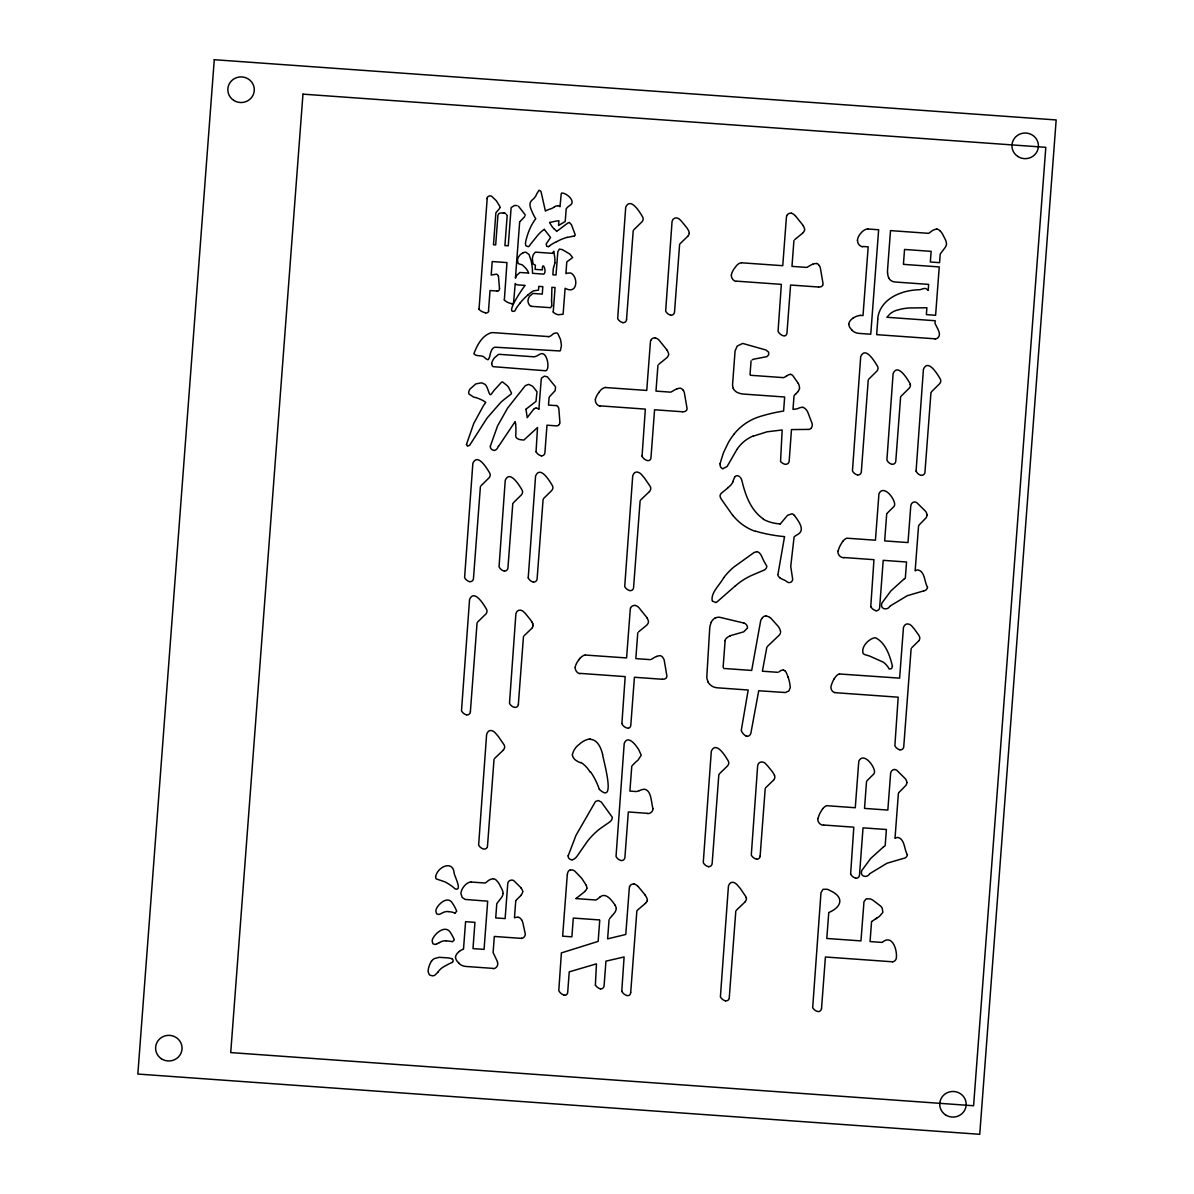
<?xml version="1.0" encoding="UTF-8"?>
<svg xmlns="http://www.w3.org/2000/svg" width="1194" height="1194" viewBox="0 0 1194 1194"><rect width="100%" height="100%" fill="white"/><g stroke="black" fill="none" stroke-linecap="round" stroke-linejoin="round"><path stroke-width="1.5" d="M499.495 288.649L498.465 276.351M517.45 260.173L518.077 263.173A2.597 2.507 0.9 0 0 518.778 263.814L522.241 264.874L525.256 267.68A17.149 16.582 0.9 0 1 528.644 272.993M487.182 198.637L479.048 308.873M488.495 310.888L490.033 290.545L496.853 291.023M480.391 486.645L473.466 578.493A3.433 3.328 0.9 0 1 469.899 581.717M470.376 711.699L477.063 622.865M490.406 446.019L497.555 425.915L507.644 408.035L525.315 385.662L528.599 384.349L532.106 385.931A15.552 15.059 0.9 0 1 533.39 387.14L537.001 391.811L535.957 401.527M519.659 222.009L515.435 278.142A12.283 11.895 0.9 0 1 516.868 275.247L519.927 272.471L528.524 273.038M512.778 503.674L507.943 567.837A3.433 3.328 0.9 0 1 504.361 571.06M494.032 759.309L487.51 845.949A4.522 4.373 0.9 0 1 487.406 846.636M538.912 409.079L541.225 379.185A5.239 5.074 0.9 0 1 541.852 377.826L544.374 376.17L547.33 376.782L555.553 386.901L555.18 390.632L549.598 396.587M518.36 704.236L523.45 636.686M553.24 311.977L555.076 287.545L551.912 287.321L551.568 301.007M549.091 397.333L548.509 405.079L556.135 405.632M543.106 499.286L537.106 578.851A3.433 3.328 0.9 0 1 533.539 582.075M515.733 900.948L514.465 917.813L515.808 917.44A7.582 7.328 0.9 0 1 517.301 917.246L517.778 917.261M568.18 855.799L576.001 835.322L595.493 801.502L598.388 800.517L601.343 802.099L612.328 817.323A6.373 6.164 0.9 0 1 609.582 822.054L599.731 828.934A72.386 70.058 0.9 0 0 587.224 841.561L577.015 856.262A16.626 16.089 0.9 0 1 576.657 856.725L576.239 857.202A12.403 12 0.9 0 1 575.657 857.785L575.075 858.307A6.716 6.507 0.9 0 1 572.165 859.784M567.299 874.515L562.643 936.186L571.881 936.842L573.299 918.067L599.567 919.947M626.537 319.455L633.223 230.621M599.731 920.425L598.149 941.394L561.389 952.902L558.792 990.602A8.627 8.343 0.9 0 0 563.866 995.02M640.118 500.823L633.581 587.463A4.522 4.373 0.9 0 1 633.477 588.149M609.074 919.693L607.627 938.872L625.79 934.454L629.268 888.396A6.97 6.746 0.9 0 1 629.432 887.306L629.611 886.724M637.775 632.73L635.82 658.61L650.432 659.655M657.939 365.23L655.984 391.11L670.595 392.154M631.775 766.294L629.895 791.085L636.492 791.547M679.61 244.442L674.52 311.992A3.433 3.328 0.9 0 1 670.953 315.216M630.701 992.512L636.865 910.843M652.954 808.547C651.103 802.607 651.67 790.741 644.656 789.249A10.418 10.074 0.9 0 0 639.327 790.756M720.012 463.765L723.46 452.735L728.355 442.571A71.998 69.67 0.9 0 1 734.295 433.885M725.116 640.79L723.191 666.356A7.567 7.313 0.9 0 0 723.191 667.446M718.833 774.637L712.146 863.471A3.433 3.328 0.9 0 1 708.564 866.695M750.026 374.647L751.071 360.872M735.803 911.097L729.265 997.721A4.522 4.373 0.9 0 1 729.161 998.408M793.935 240.487L791.98 266.366L806.607 267.411M760.13 856.008L765.22 788.458M857.546 240.248L857.546 240.561A6.463 6.254 0.9 0 0 862.59 246.859M818.039 818.517L818.099 818.159A28.671 27.746 0.9 0 1 820.114 812.92L822.576 808.831M838.203 551.016L838.263 550.658A28.671 27.746 0.9 0 1 840.277 545.404L842.725 541.33M868.247 379.931L861.322 471.779A3.433 3.328 0.9 0 1 857.74 475.003M821.547 1008.273L825.412 956.991L891.276 961.707A6.269 6.06 0.9 0 0 892.455 961.692L892.56 961.677M828.755 912.619L826.8 938.469L860.964 940.902L863.978 901.679L866.172 898.828L870.232 898.918A16.537 16 0.9 0 1 873.112 900.321L880.799 906.246A11.537 11.164 0.9 0 1 882.202 908.067L882.873 912.38L879.485 916.305A29.581 28.626 0.9 0 1 877.963 917.38L871.874 921.35M877.814 319.111L876.65 334.648L935.111 338.812M866.531 781.533L864.516 808.398L887.843 810.069L890.56 774.07A8.268 8 0.9 0 1 890.754 772.816L890.903 772.294A4.045 3.91 0.9 0 1 894.888 769.458M886.694 514.032L884.664 540.897L908.007 542.569L910.724 506.569A8.268 8 0.9 0 1 910.918 505.301L911.067 504.793A4.045 3.91 0.9 0 1 915.052 501.943L915.231 502.107A7.164 6.94 0.9 0 1 916.798 502.659L925.246 510.957A8.358 8.089 0.9 0 1 927.141 515.017M900.619 396.96L895.784 461.108A3.433 3.328 0.9 0 1 892.216 464.347M871.56 921.604L870.068 941.559L881.829 942.409M926.887 307.783L926.365 314.619L935.603 315.276L939.245 266.919L903.5 264.367A4.358 4.209 0.9 0 1 903.485 263.501L904.545 249.456L931.141 251.352L930.335 261.993L939.574 262.665L940.215 254.113A5.328 5.149 0.9 0 1 940.484 253.621L945.066 247.651A13.164 12.731 0.9 0 0 945.812 246.322L946.245 245.218A6.657 6.448 0.9 0 0 946.499 243.845L946.484 243.695A13.91 13.462 0.9 0 0 945.618 240.084L942.484 233.949A25.537 24.716 0.9 0 0 941.454 232.442L940.469 231.248M898.395 793.368L895.007 838.367A5.97 5.776 0.9 0 1 897.784 837.427C904.933 838.904 904.171 849.635 907.276 854.591M918.559 525.867L915.156 570.866A5.97 5.776 0.9 0 1 917.947 569.911C925.096 571.389 924.335 582.12 927.439 587.09M911.126 648.67L903.754 746.653A3.433 3.328 0.9 0 1 900.172 749.877L899.828 749.683M930.962 392.557L924.962 472.137A3.433 3.328 0.9 0 1 921.395 475.361M554.897 262.844L554.897 262.71A52.909 51.193 0.9 0 0 554.822 257.994L553.792 251.247A5.373 5.194 0.9 0 0 553.285 252.232M747.28 628.223L743.698 631.85L730.206 635.715M551.688 305.858L550.628 307.694L531.524 306.351M784.533 536.673L777.995 574.18M766.787 647.521L762.384 671.207L777.846 672.312M732.713 481.839L734.698 477.048M559.702 423.377L559.598 423.691A4.104 3.97 0.9 0 1 559.329 424.258M650.73 340.618L650.566 341.141A6.97 6.746 0.9 0 0 650.387 342.305L646.745 390.438L605.597 387.543M630.566 608.134L630.402 608.671A6.97 6.746 0.9 0 0 630.223 609.806L626.581 657.939L585.433 655.043M786.742 215.89L786.592 216.338A6.97 6.746 0.9 0 0 786.383 217.562L782.757 265.695L741.608 262.799M498.57 446.347L515.151 421.586A16.761 16.209 0.9 0 1 515.554 424.004L515.554 424.034M711.221 622.268L710.102 625.701A25.089 24.268 0.9 0 0 709.729 628.104L706.773 677.416A21.358 20.671 0.9 0 0 706.878 677.998A16.059 15.537 0.9 0 0 708.236 682.058L708.341 682.192M833.815 679.237L835.74 676.595A8.656 8.373 0.9 0 1 839.457 673.879M761.757 618.552L761.623 618.746A13.283 12.85 0.9 0 0 760.668 620.761L751.683 670.446L723.773 668.446M515.957 900.545L516.092 900.366A8.671 8.388 0.9 0 1 516.554 899.783L520.733 895.604M767.249 646.611L779.264 635.118A9.283 8.985 0.9 0 0 779.742 634.477L779.936 634.163A4.88 4.731 0.9 0 0 780.339 633.313M437.974 972.155L434.825 975.214A5.283 5.104 0.9 0 1 432.377 975.811L430.049 975.199A3.537 3.433 0.9 0 1 429.213 974.513L428.079 971.438A22.552 21.82 0.9 0 1 431.422 961.289M736.892 449.511L727.071 466.57L723.146 468.496M609.671 918.619L611.746 916.126M431.452 961.304L432.273 960.26A8.254 7.985 0.9 0 1 434.288 958.633L439.138 957.304L448.228 957.916A22.059 21.343 0.9 0 1 451.511 958.603L452.332 958.991M599 392.229L600.328 390.572A9.194 8.895 0.9 0 1 605.552 387.363M578.836 659.73L580.165 658.088M918.873 525.345L919.037 525.121A10.492 10.149 0.9 0 1 919.634 524.435L926.007 517.942A6.925 6.701 0.9 0 0 926.992 515.226M898.709 792.846L898.873 792.637A10.492 10.149 0.9 0 1 899.47 791.935L905.843 785.443A6.925 6.701 0.9 0 0 906.843 782.727M531.972 628.119L532.002 628.059A7.836 7.582 0.9 0 0 532.494 627.313L532.673 626.954A4.269 4.134 0.9 0 0 533.076 625.566M688.087 235.919L688.177 235.815A7.836 7.582 0.9 0 0 688.654 235.069L688.848 234.711A4.269 4.134 0.9 0 0 689.236 233.323M773.697 779.951L773.772 779.831A7.836 7.582 0.9 0 0 774.264 779.085L774.443 778.727A4.269 4.134 0.9 0 0 774.846 777.354A5.313 5.134 0.9 0 0 774.488 775.443M918.723 640.835L918.693 640.879A7.433 7.194 0.9 0 0 919.231 640.074L919.395 639.73A4.03 3.895 0.9 0 0 919.738 637.432L919.693 637.372A9.104 8.806 0.9 0 0 918.559 634.865L914.246 628.88A54.969 53.193 0.9 0 0 912.798 627.268C910.425 623.552 905.261 621.999 903.455 627.432L899.619 678.147L839.501 673.983M503.405 749.981L503.495 749.877A8.313 8.045 0.9 0 0 504.017 749.071L504.211 748.728A4.239 4.104 0.9 0 0 504.599 746.19L504.54 746.131A7.358 7.119 0.9 0 0 504.137 744.922L498.51 736.683A63.312 61.267 0.9 0 0 496.45 734.295C493.346 729.922 488.376 728.489 486.615 734.474L478.63 845.039A7.955 7.701 0.9 0 0 483.719 849.068L484.063 849.038A3.209 3.104 0.9 0 0 487.167 847.382M723.668 577.687C719.937 584.836 710.743 592.508 712.191 600.686M745.175 901.754L745.265 901.649A8.313 8.045 0.9 0 0 745.787 900.843L745.966 900.5A4.239 4.104 0.9 0 0 746.369 897.963M649.446 491.555L649.581 491.376A8.313 8.045 0.9 0 0 650.103 490.585L650.282 490.241A4.239 4.104 0.9 0 0 650.685 487.689L650.64 487.674A7.358 7.119 0.9 0 0 650.223 486.436L644.596 478.197A63.312 61.267 0.9 0 0 642.536 475.809C639.745 471.585 634.283 469.914 632.701 475.988L624.716 586.553A7.955 7.701 0.9 0 0 629.805 590.582M632.298 765.488L635.939 761.847A42.865 41.477 0.9 0 0 638.133 759.996L641.253 755.19L638.536 749.295A59.193 57.282 0.9 0 0 637.402 747.757C634.477 743.19 627.298 735.161 624.208 743.519L616.029 856.456A7.91 7.657 0.9 0 0 620.955 860.486M480.928 485.824L489.077 477.809A8 7.731 0.9 0 0 489.57 477.048L489.764 476.69A4.164 4.03 0.9 0 0 490.122 474.272A7.134 6.91 0.9 0 0 489.659 472.973C487.182 468.854 477.615 452.332 472.854 463.362L464.6 577.583A7.91 7.657 0.9 0 0 469.526 581.627M513.316 502.838L521.45 494.823A8 7.731 0.9 0 0 521.957 494.077L522.136 493.704A4.164 4.03 0.9 0 0 522.509 491.301L522.465 491.271A7.134 6.91 0.9 0 0 522.047 490.003C519.718 485.958 509.704 469.242 505.241 480.376L499.047 566.747A7.895 7.642 0.9 0 0 503.987 570.986M543.658 498.45L551.792 490.435A8 7.731 0.9 0 0 552.285 489.674L552.479 489.316A4.164 4.03 0.9 0 0 552.837 486.898A7.134 6.91 0.9 0 0 552.374 485.6C549.941 481.555 540.33 464.929 535.584 475.988L528.211 577.896M868.784 379.11L876.918 371.08A8 7.731 0.9 0 0 877.426 370.334L877.605 369.976A4.164 4.03 0.9 0 0 877.963 367.558A7.134 6.91 0.9 0 0 877.515 366.26C874.844 361.946 865.456 345.559 860.71 356.633L852.441 470.869A7.91 7.657 0.9 0 0 857.367 474.913M901.171 396.124L909.306 388.11A8 7.731 0.9 0 0 909.813 387.363L909.992 386.99A4.164 4.03 0.9 0 0 910.35 384.572M931.499 391.736L939.633 383.722A8 7.731 0.9 0 0 940.141 382.961L940.32 382.602A4.164 4.03 0.9 0 0 940.693 380.185A7.134 6.91 0.9 0 0 940.23 378.886C937.932 375.125 928.201 358.051 923.425 369.274L916.067 471.182M640.715 499.913L649.282 491.749M494.629 758.414L503.196 750.235M797.696 391.916L795.607 394.154M736.399 910.186L744.966 902.022M680.147 243.636L687.908 236.158M523.987 635.88L531.733 628.402M765.757 787.652L773.503 780.189M918.514 641.103L911.813 647.67M633.79 229.8L642.044 221.771A8 7.731 0.9 0 0 642.551 221.009L642.73 220.651A4.149 4.015 0.9 0 0 643.088 218.233L643.044 218.174A7.209 6.97 0.9 0 0 642.611 216.92C640.581 213.487 630.701 196.129 625.716 207.189L617.671 318.544A7.91 7.657 0.9 0 0 622.596 322.589L622.969 322.544M477.63 622.044L485.883 614.014A8 7.731 0.9 0 0 486.376 613.253L486.57 612.895A4.149 4.015 0.9 0 0 486.928 610.477A7.209 6.97 0.9 0 0 486.451 609.164C484.257 605.403 474.346 588.388 469.555 599.433L461.496 710.788A7.91 7.657 0.9 0 0 466.421 714.833M719.4 773.816L727.653 765.787A8 7.731 0.9 0 0 728.146 765.041L728.34 764.682A4.149 4.015 0.9 0 0 728.698 762.25L728.638 762.19A7.209 6.97 0.9 0 0 728.221 760.936C726.027 757.235 716.251 740.19 711.311 751.205L703.266 862.561A7.91 7.657 0.9 0 0 708.191 866.605L708.579 866.56M520.002 221.547L524.345 217.054A7.03 6.806 0.9 0 0 524.718 216.547M889.754 606.462C887.605 610.492 880.291 609.418 881.665 604.06A9.254 8.955 0.9 0 1 882.112 602.746L890.948 590.851L903.604 579.418M869.62 873.933C867.277 878.187 860.113 876.709 861.501 871.56A9.254 8.955 0.9 0 1 861.949 870.262L870.799 858.352L883.441 846.934M612.283 915.559L614.462 912.932A12.835 12.433 0.9 0 0 615.597 911.022L615.835 910.41A6.119 5.925 0.9 0 0 616.194 908.798M889.082 314.903L886.918 317.276L935.186 320.738L934.992 323.335L938.156 329.708A29.775 28.805 0.9 0 1 938.394 330.29L938.872 331.574A16.044 15.522 0.9 0 1 939.006 332.007L939.171 332.589A8.045 7.791 0.9 0 1 939.409 334.335L939.379 334.618A4.97 4.821 0.9 0 1 935.156 339.096M645.447 903.365L637.462 910.156M802.592 233.203L794.831 239.531M584.672 891.649L577.433 897.41A30.686 29.701 0.9 0 0 576.001 898.545M533.554 409.393L527.211 417.646L526.345 411.602A46.82 45.312 0.9 0 0 525.912 409.288M658.819 364.274L666.67 357.857A8.298 8.045 0.9 0 0 668.267 355.797A3.851 3.731 0.9 0 0 668.536 354.827M638.671 631.775L646.506 625.357A8.298 8.045 0.9 0 0 648.103 623.298A3.851 3.731 0.9 0 0 648.372 622.328M549.852 245.621L552.091 244.069A69.953 67.685 0.9 0 1 554.628 242.651L556.568 241.636M890.276 605.94L907.231 595.716L923.41 590.97M870.127 873.441L887.067 863.217L903.246 858.471M526.106 409.109L535.136 402.035M828.934 912.44C841.74 907.067 844.576 897.052 830.158 890.634A23.522 22.776 0.9 0 0 829.427 890.231A14.91 14.432 0.9 0 0 827.367 889.291L823.069 889.291L820.979 892.634L812.681 1007.676A8.015 7.761 0.9 0 0 817.756 1011.497M734.892 586.254L716.758 602.134A4.895 4.746 0.9 0 1 715.743 602.492M599.91 897.067L599.03 897.858A21.328 20.641 0.9 0 1 595.896 900.022L575.971 898.575M727.997 487.809L721.385 493.197A7.776 7.522 0.9 0 0 720.773 493.973L720.683 494.137A4.075 3.94 0.9 0 0 720.057 495.808L720.116 496.42A11.836 11.447 0.9 0 0 721.072 498.808L732.862 515.599M600.104 896.918C605.925 892.082 611.791 900.44 614.776 904.694M903.634 579.403L905.321 578.194L906.544 562.001L883.202 560.344L879.65 607.567A3.433 3.328 0.9 0 1 876.068 610.791M883.47 846.904L885.172 845.695L886.381 829.517L863.038 827.845L859.486 875.068A3.433 3.328 0.9 0 1 855.919 878.291M459.392 951.334L459.869 951.006A16 15.492 0.9 0 1 463.511 949.126L465.585 921.678L474.943 922.35L472.973 948.603L484.063 949.394L487.689 901.171L465.153 899.44L462.153 897.381L460.899 893.455A14.373 13.91 0.9 0 1 464.287 886.023A11.239 10.88 0.9 0 1 471.287 881.784M853.023 318.201L852.71 318.41A8.686 8.403 0.9 0 0 848.755 324.171M875.575 918.858L876.59 918.246M778.981 671.864L779.398 671.61A6.089 5.88 0.9 0 1 783.503 669.968M452.332 962.409L452.824 961.901A3.731 3.612 0.9 0 0 453.108 960.633A2.104 2.03 0.9 0 0 452.317 959.021M752.22 359.827L753.22 359.364A11.925 11.537 0.9 0 1 753.712 359.17L766.966 356.618L768.712 354.708L768.593 352.126L765.921 349.991L742.638 343.424L737.161 346.111L735.071 351.036L732.564 384.468A10.642 10.298 0.9 0 0 733.026 387.557L733.295 388.244M714.997 618.164L715.639 617.865A8.91 8.627 0.9 0 1 719.385 617.208L743.907 623.059M639.103 790.607L637.208 791.428M651.387 659.282L654.506 657.431A19.656 19.014 0.9 0 1 656.491 656.491L656.596 656.446M671.506 391.796L674.67 389.931A19.656 19.014 0.9 0 1 676.655 388.975L676.744 388.946M439.422 942.573L436.989 943.738M807.472 267.068L810.666 265.187A19.656 19.014 0.9 0 1 812.651 264.247L812.756 264.202M548.449 246.651L546.718 246.322L546.18 243.904L550.553 237.502L544.345 229.382M523.181 252.695L520.494 254.471A11.059 10.701 0.9 0 0 517.36 260.158M882.441 942.2C892.276 933.992 897.187 949.737 896.381 957.424A4.686 4.537 0.9 0 1 892.634 961.871M753.22 436.168L767.115 431.795L782.16 429.974L780.548 461.6A10.597 10.253 0.9 0 0 785.174 464.332L785.398 464.302A3.582 3.463 0.9 0 0 789.144 461.496L791.473 429.586L807.89 429.407M574.165 236.084L573.165 236.263A40.626 39.312 0.9 0 0 571.836 236.487L567.24 237.412M763.1 570.523L751.981 575.254A65.506 63.386 0.9 0 0 734.937 586.299M921.141 289.396L921.887 289.142A6.851 6.627 0.9 0 1 925.246 288.485L925.828 288.635A6.537 6.328 0.9 0 1 928.171 290.455L928.648 284.396L895.216 282.008A7.865 7.612 0.9 0 1 888.754 278.068L888.694 277.68M549.628 222.487L555.15 221.278A44.327 42.894 0.9 0 1 558.926 220.786L558.568 225.487L565.225 221.502L566.195 208.711L568.21 206.607A27.82 26.91 0.9 0 1 569.598 205.667C576.806 201.801 566.732 192.995 561.941 193.025A1.612 1.567 0.9 0 0 561.255 193.592L559.986 206.726A3.418 3.313 0.9 0 0 557.702 205.756M763.444 570.419L763.697 570.329A5.06 4.91 0.9 0 0 766.846 566.269L764.22 561.687A34.536 33.417 0.9 0 1 762.653 558.493L762.1 557.225A19.522 18.895 0.9 0 0 760.951 555.001L760.682 554.598A6.06 5.866 0.9 0 0 756.742 551.568M923.947 590.896L924.111 590.866A4.492 4.358 0.9 0 0 927.559 587.09M903.783 858.411L903.948 858.367A4.492 4.358 0.9 0 0 907.395 854.606M920.634 289.53L920.559 289.545A8.328 8.059 0.9 0 1 919.649 289.724C901.769 289.993 880.485 298.515 877.769 318.037A7.388 7.149 0.9 0 0 877.769 318.634L877.784 318.858M715.743 602.492L712.46 601.119M572.165 859.74L571.613 859.77A3.791 3.672 0.9 0 1 568.135 855.785M521.39 938.29L521.494 938.275A6.269 6.06 0.9 0 1 520.196 938.305L494.316 936.454L493.107 952.573L497.182 961.11A16.432 15.895 0.9 0 1 497.331 961.558L497.48 962.08M867.993 229.009L878.635 229.755L870.754 334.23L858.934 333.38A11.164 10.791 0.9 0 1 851.71 330.037M471.346 882.053L485.227 883.023A14.567 14.089 0.9 0 0 487.659 881.112L487.734 881.082A9.552 9.239 0.9 0 1 493.226 878.784M493.301 968.409L465.899 966.453A11.059 10.701 0.9 0 1 458.526 962.976M936.678 229.188L936.797 229.188A8.925 8.642 0.9 0 0 931.32 231.412L929.29 232.949A11.91 11.522 0.9 0 1 928.663 233.337L890.515 230.606L887.575 269.56A26.492 25.641 0.9 0 0 887.56 273.142M590.179 739.265C597.806 739.743 601.119 748.145 602.612 754.533M926.469 307.783L909.5 307.962A49.073 47.491 0.9 0 0 898.306 309.843A18.447 17.85 0.9 0 0 889.649 314.201M454.869 913.216L456.72 911.246A40.193 38.895 0.9 0 0 452.601 903.455C448.272 895.366 438.646 903.38 436.303 908.992A7.657 7.403 0.9 0 0 435.9 911.231L436.497 913.514A2.373 2.298 0.9 0 0 437.153 914.097L439.198 914.44A22.91 22.164 0.9 0 0 441.78 913.186L442.452 912.858A10.507 10.164 0.9 0 1 448.183 911.5M503.107 213.025L501.987 212.995A21.208 20.522 0.9 0 0 500.749 213.01L498.943 213.442L497.928 215.263L495.689 244.919L493.48 244.77L495.808 213.83A25.82 24.984 0.9 0 1 495.943 212.666L498.793 209.413A7.642 7.388 0.9 0 0 499.48 208.547A3.164 3.075 0.9 0 0 499.928 207.577M517.181 205.622L516.151 205.547A12.746 12.343 0.9 0 0 514.375 205.532L511.136 207.622L508.241 245.815L504.913 245.591L507.181 215.517L506.181 214.233M791.219 213.248L791.085 213.248A4.358 4.224 0.9 0 0 786.622 215.845M862.725 246.457L868.187 246.845L863.008 315.574L860.516 315.395M736.176 281.127L781.354 284.366L778.055 331.305A8.627 8.343 0.9 0 0 783.13 335.723L783.682 335.872A3.045 2.955 0.9 0 0 784.443 335.842M818.532 287.023L790.577 285.023L786.98 332.768A3.567 3.448 0.9 0 1 785.189 335.783M485.406 312.932L485.615 312.932A2.642 2.552 0.9 0 0 488.749 310.933M548.762 336.604L493.376 332.633A10.209 9.88 0.9 0 0 490.764 332.872C481.854 335.842 476.943 345.529 473.869 353.782C476.406 357.096 482.152 354.409 484.928 357.782A13.507 13.074 0.9 0 0 485.495 358.439L487.764 359.737A2.194 2.119 0.9 0 0 488.555 359.304L489.749 356.409A23.731 22.97 0.9 0 1 491.48 350.484A7.209 6.97 0.9 0 1 492.092 349.394L492.316 349.066A5.895 5.701 0.9 0 1 494.809 347.185L559.762 350.961A1.94 1.866 0.9 0 0 560.404 350.573L561.404 345.753A50.148 48.521 0.9 0 0 560.434 339.29L557.747 333.424A3.194 3.089 0.9 0 0 556.762 332.977A5.612 5.418 0.9 0 0 552.449 334.499A7.925 7.671 0.9 0 1 548.807 336.738M790.726 374.483L791.398 374.647A5.746 5.567 0.9 0 1 792.592 375.334L798.353 383.453M750.444 375.274L783.413 377.632A7.074 6.836 0.9 0 0 786.085 376.229M802.786 407.393L803.278 407.482A6.612 6.403 0.9 0 1 806.054 409.602L806.577 410.184A18.611 18.014 0.9 0 1 807.711 412.005L812.159 423.631A11.731 11.358 0.9 0 1 812.263 424.646L812.263 424.93A8.716 8.433 0.9 0 1 812.084 426.168L811.905 426.78A4.731 4.582 0.9 0 1 811.383 427.825M600.164 405.87L645.342 409.109L642.059 456.048M682.535 411.766L654.581 409.766L650.984 457.511A3.567 3.448 0.9 0 1 649.178 460.526M541.345 455.765L541.001 455.705A7.91 7.657 0.9 0 1 536.076 451.75M843.919 557.523L873.963 559.673L870.769 606.656M756.668 551.822L756.13 551.852A6.91 6.686 0.9 0 0 753.324 553.061L733.997 566.941A65.177 63.073 0.9 0 0 723.713 577.717M876.083 610.656L875.724 610.597A7.91 7.657 0.9 0 1 870.814 606.642M635.044 605.492L634.924 605.492A4.358 4.224 0.9 0 0 630.462 608.089M783.518 670.103L784.98 670.834M580.015 673.371L625.178 676.61L621.895 723.549M662.371 679.267L634.417 677.267L630.82 725.012A3.567 3.448 0.9 0 1 629.014 728.027M746.832 736.131L745.996 735.907M894.888 769.593L895.067 769.608A7.164 6.94 0.9 0 1 896.649 770.16L905.082 778.473A8.358 8.089 0.9 0 1 906.977 782.518M823.77 825.024L853.814 827.188L850.621 874.157M647.432 813.323L628.328 811.965L624.91 857.367A3.433 3.328 0.9 0 1 621.328 860.59M756.563 859.098L756.205 859.038A7.91 7.657 0.9 0 1 751.295 855.083L757.668 765.473C758.339 761.145 763.861 760.862 766.026 764.175A32.148 31.104 0.9 0 1 767.264 765.458L772.085 771.354A39.014 37.745 0.9 0 1 772.787 772.354L773.757 773.891A11.91 11.522 0.9 0 1 774.458 775.294L774.488 775.399M855.919 878.157L855.576 878.097A7.91 7.657 0.9 0 1 850.65 874.142M600.403 988.826L599.851 988.707A9.925 9.597 0.9 0 1 595.433 985.184M503.405 213.039L504.734 213.144M725.504 1000.766L725.833 1000.826A3.209 3.104 0.9 0 0 728.937 999.154M816.726 263.561L816.383 263.516A8.492 8.209 0.9 0 0 812.786 264.262M755.638 531.181L760.011 532.42A156.787 151.728 0.9 0 0 784.533 536.628M834.696 692.416L835.188 692.565A8.895 8.612 0.9 0 0 836.74 692.789L898.186 697.192L894.873 745.743A7.91 7.657 0.9 0 0 899.798 749.787M563.866 995.065L564.419 995.184A3.045 2.955 0.9 0 0 565.18 995.139M763.518 519.077C750.847 510.51 745.384 495.241 742.011 481.003A10.955 10.597 0.9 0 0 740.578 477.675M769.742 617.417L770.518 617.955A15.761 15.253 0.9 0 1 770.876 618.223L778.234 626.402A12.701 12.298 0.9 0 1 780.667 632.238M518.435 206.174L524.972 214.502A3.686 3.567 0.9 0 1 525.136 215.442M780.07 577.926L780.473 578.209A14.194 13.746 0.9 0 0 782.04 579.075L782.518 579.299A15.82 15.313 0.9 0 1 787.309 582L788.533 582.582A4.866 4.716 0.9 0 0 789.383 582.582M554.001 228.711L554.583 229.248A28.283 27.358 0.9 0 1 556.688 231.397L566.657 223.89A26.372 25.507 0.9 0 1 567.643 223.248A2.91 2.821 0.9 0 1 569.389 222.517L571.463 224.726L575.18 234.696A1.672 1.612 0.9 0 1 574.18 236.128M637.999 886.336L645.223 895.007M795.159 215.532L803.114 225.427M794.353 515.39L794.443 515.495A7.88 7.627 0.9 0 0 793.652 514.704L793.532 514.599A4.03 3.895 0.9 0 0 791.98 513.778L787.518 515.33L780.876 523.256A50.073 48.447 0.9 0 1 780.145 524.076M794.607 515.674C798.756 521.539 806.189 530.643 796.667 535.076A12.522 12.104 0.9 0 0 794.085 536.972L790.741 566.359L792.652 579.15A3.776 3.642 0.9 0 1 790.324 582.463M595.373 985.229L596.463 963.842L569.239 971.856L567.717 992.08A3.567 3.448 0.9 0 1 565.926 995.08M521.062 887.858L513.793 880.665A6.015 5.821 0.9 0 0 512.554 880.157L512.136 880.097A4.104 3.97 0.9 0 0 507.972 882.545L507.898 883.097A6.537 6.328 0.9 0 0 507.719 884.172L505.122 918.589L495.719 917.917L496.779 903.798A5.328 5.149 0.9 0 1 497.047 903.306L501.629 897.351A13.164 12.731 0.9 0 0 502.375 896.007L502.808 894.903A6.657 6.448 0.9 0 0 503.062 893.53L503.062 893.53M504.375 299.664L506.972 262.59L492.212 261.546L491.197 275.068L496.555 274.142A2.955 2.866 0.9 0 1 498.122 275.754L498.361 276.098M819.293 265.575L819.965 266.829A15.015 14.537 0.9 0 1 820.308 267.665L823.039 283.62A4.045 3.91 0.9 0 1 822.666 285.053M683.296 390.319L683.953 391.572A15.015 14.537 0.9 0 1 684.296 392.408L687.043 408.348A4.045 3.91 0.9 0 1 686.669 409.796M521.614 919.813L521.674 919.917A13.865 13.418 0.9 0 1 522.868 922.798L525.285 934.021A4.686 4.537 0.9 0 1 521.539 938.469M667.103 350.155L659.207 340.335A8.627 8.358 0.9 0 0 655.267 337.842M646.954 617.671L639.059 607.836A8.627 8.358 0.9 0 0 635.104 605.343M531.987 622.119L531.017 620.582A39.014 37.745 0.9 0 0 530.315 619.582L525.494 613.671A32.148 31.104 0.9 0 0 524.256 612.403C521.688 609 516.793 609.343 515.898 613.701L509.495 703.326A7.91 7.657 0.9 0 0 514.405 707.355M536.046 451.78L537.524 427.527L523.853 440.064L520.375 439.676A11.985 11.597 0.9 0 1 519.703 439.526L519.42 439.452A9.298 9 0.9 0 1 518.689 439.198L518.166 438.974A5.403 5.224 0.9 0 1 516.032 437.288L515.674 435.885A66.177 64.043 0.9 0 0 515.629 424.079M621.775 991.05L624.104 956.961L605.94 961.155L604.104 985.617A3.582 3.463 0.9 0 1 600.388 988.975M586.269 885.321L581.747 878.321L574.836 871.127A7.134 6.91 0.9 0 0 572.15 869.889L572.03 869.933A4.507 4.358 0.9 0 0 570.329 870.098M532.733 623.671L532.703 623.567A11.91 11.522 0.9 0 0 531.987 622.119M599.433 789.428C616.746 805.592 603.104 759.548 602.627 754.608M558.538 407.781L558.613 407.99A11.283 10.925 0.9 0 1 558.852 408.93L559.896 422.318A7.448 7.209 0.9 0 1 559.807 422.9M788.055 676.923L788.443 678.102A45.894 44.402 0.9 0 1 790.294 687.55L788.861 690.983L785.309 692.52L758.727 690.759L750.907 732.982A4.075 3.94 0.9 0 1 746.832 736.37M746.31 897.903L746.325 897.978A7.358 7.119 0.9 0 0 745.907 896.709L740.28 888.47A63.312 61.267 0.9 0 0 738.22 886.067C735.176 881.948 730.444 880.082 728.43 886.082L720.4 996.826A7.955 7.701 0.9 0 0 725.489 1000.856M910.306 384.513L910.321 384.587A7.134 6.91 0.9 0 0 909.888 383.289C907.515 379.17 897.619 362.588 893.097 373.662L886.903 460.033A7.895 7.642 0.9 0 0 891.828 464.272M887.575 273.127L887.843 275.083A11.731 11.343 0.9 0 0 888.679 277.695M491.704 363.633L492.226 365.722A2.851 2.746 0.9 0 0 493.197 366.662L545.792 370.782C550.404 369.274 547.106 350.618 540.36 353.991A18.955 18.343 0.9 0 0 538.598 354.916A30.581 29.596 0.9 0 1 536.897 355.902L534.39 356.842L499.211 354.32A4.388 4.254 0.9 0 0 498.316 354.558L494.495 357.797A15.283 14.791 0.9 0 0 491.585 363.603M499.525 288.694A2.522 2.433 0.9 0 1 498.256 290.858M497.794 291.052A2.522 2.433 0.9 0 1 496.838 291.172M485.451 312.724A11.373 11 0.9 0 1 478.764 309.112M486.853 198.592A3.298 3.194 0.9 0 1 490.689 195.935L490.764 195.98A3.851 3.731 0.9 0 1 491.809 196.398L496.346 200.786L499.764 206.293A4.075 3.955 0.9 0 1 499.943 207.353M504.734 213.144A2.388 2.313 0.9 0 1 505.316 213.442M523.181 252.71A5.821 5.627 0.9 0 1 525.897 252.218L529.046 254.501L531.151 260.755A61.192 59.222 0.9 0 1 532.524 273.322L543.777 274.127C547.434 271.292 541.882 259.979 542.389 269.889L535.091 269.381L535.405 265.262L533.017 263.844L532.345 258.874A17.656 17.074 0.9 0 1 533.345 254.62L535.345 252.128L552.703 253.367A5.269 5.089 0.9 0 0 553.24 252.218M554.941 262.859A19.865 19.223 0.9 0 1 553.956 266.053M553.807 266.799A15.253 14.761 0.9 0 0 553.27 268.904L552.867 274.784L556.016 275.008L557.822 251.8L559.359 249.113L562.374 249.621L569.926 254.143L572.672 257.561L566.792 261.889L565.911 273.605A13.835 13.388 0.9 0 1 570.628 272.993C578.478 276.321 577.911 295.381 565.12 288.261L563.105 314.216L558.299 314.753A9.537 9.224 0.9 0 1 553.165 312.037M551.509 301.007A28.163 27.253 0.9 0 1 551.777 305.858M531.494 306.425A4.522 4.373 0.9 0 1 528.972 304.291A9.224 8.925 0.9 0 1 527.927 300.978A10.104 9.776 0.9 0 1 529.643 296.231L532.882 293.44L542.27 294.112L542.822 286.664L538.793 286.381L538.509 290.097L533.464 290.858A27.253 26.372 0.9 0 0 528.136 294.873M520.077 303.007A60.506 58.551 0.9 0 1 528.091 294.843M520.166 303.082A47.745 46.208 0.9 0 0 515.823 308.977L515.554 309.664A16.746 16.209 0.9 0 1 514.823 310.962C504.39 314.947 522.39 288.844 524.733 285.873A29.193 28.253 0.9 0 1 525.106 285.396L517.674 284.873A3.06 2.955 0.9 0 1 515.241 283.515L513.659 301.649A2.239 2.164 0.9 0 1 513.121 303.186M512.39 303.754A2.239 2.164 0.9 0 1 511.525 303.992M511.271 303.47A12.283 11.895 0.9 0 1 504.152 299.873M553.941 228.77A22.298 21.567 0.9 0 1 549.718 222.457M556.613 241.695A48.282 46.73 0.9 0 1 567.21 237.337M549.837 245.606A5.94 5.761 0.9 0 1 548.583 246.606M544.315 229.352A32.686 31.626 0.9 0 0 537.21 235.934L530.226 244.606A14.865 14.388 0.9 0 1 529.569 245.74L528.569 246.71L526.494 246.113A2.418 2.343 0.9 0 1 525.718 245.233L525.405 243.218A69.506 67.267 0.9 0 1 531.076 226.218A49.745 48.133 0.9 0 1 535.748 218.726A38.059 36.835 0.9 0 1 533.345 214.487C531.599 210.338 527.39 203.696 532.136 200.04A24.178 23.387 0.9 0 1 533.106 199.189A13.164 12.746 0.9 0 0 536.733 193.861L538.957 190.339A2.612 2.522 0.9 0 1 541.076 191.801L545.389 211.025A26.193 25.358 0.9 0 1 550.524 208.905A13.373 12.94 0.9 0 0 554.344 206.935M554.389 206.995A6.507 6.298 0.9 0 1 557.688 205.652M446.108 940.887A32.656 31.596 0.9 0 1 452.466 941.738L454.302 939.827A50.432 48.805 0.9 0 0 450.407 932.454C445.407 924.454 434.87 933.305 432.497 939.29A7.657 7.403 0.9 0 0 432.198 941.17L432.81 943.454A2.373 2.298 0.9 0 0 433.467 944.036L435.228 944.454A21.283 20.596 0.9 0 0 436.974 943.723M439.452 942.618A11.179 10.821 0.9 0 1 446.108 940.738M448.183 911.664A16.985 16.447 0.9 0 1 454.914 913.097M533.255 582.075A7.552 7.313 0.9 0 1 528.27 577.866M470.421 711.699A3.433 3.328 0.9 0 1 466.794 714.922M532.718 623.671A5.313 5.134 0.9 0 1 533.106 625.566M518.405 704.236A3.433 3.328 0.9 0 1 514.793 707.46M626.581 319.455A3.433 3.328 0.9 0 1 622.969 322.678M689.266 233.323A5.313 5.134 0.9 0 0 688.878 231.427L688.863 231.323A11.91 11.522 0.9 0 0 688.147 229.875L687.177 228.338A39.014 37.745 0.9 0 0 686.475 227.338L681.655 221.427A32.148 31.104 0.9 0 0 680.416 220.159C678.088 216.905 673.013 216.95 672.058 221.457L665.655 311.082A7.91 7.657 0.9 0 0 670.58 315.112M676.774 389.005A8.492 8.209 0.9 0 1 680.371 388.184L680.729 388.304A4.716 4.567 0.9 0 1 683.237 390.348M686.654 410.199A4.209 4.075 0.9 0 1 682.55 411.676M648.446 460.586A3.045 2.955 0.9 0 1 647.67 460.615L647.118 460.496A8.627 8.343 0.9 0 1 641.954 456.093M600.045 406.258A6.507 6.298 0.9 0 1 595.358 399.871M595.313 399.662A18.164 17.582 0.9 0 1 599.075 392.289M650.626 340.588A4.358 4.224 0.9 0 1 655.088 337.917M666.983 350.245A9.433 9.119 0.9 0 1 668.7 354.499M633.253 588.881A3.209 3.104 0.9 0 1 630.148 590.612M656.625 656.506A8.492 8.209 0.9 0 1 660.222 655.685L660.566 655.804A4.716 4.567 0.9 0 1 663.073 657.849L663.804 659.073A15.015 14.537 0.9 0 1 664.148 659.909L666.879 675.864A4.045 3.91 0.9 0 1 666.506 677.297M666.491 677.699A4.209 4.075 0.9 0 1 662.386 679.177M628.283 728.086A3.045 2.955 0.9 0 1 627.522 728.116L626.954 728.012A8.627 8.343 0.9 0 1 621.79 723.594M579.896 673.774A6.507 6.298 0.9 0 1 575.195 667.371M575.15 667.162A18.164 17.582 0.9 0 1 578.911 659.789M580.269 658.163A9.194 8.895 0.9 0 1 585.388 654.864M646.82 617.761A9.433 9.119 0.9 0 1 648.536 621.999M590.702 772.055A71.192 68.894 0.9 0 1 599.328 789.473M580.985 762.444A29.298 28.343 0.9 0 1 590.224 772.279M580.762 762.757A21.761 21.059 0.9 0 1 577.583 761.459M577.045 761.011A8.597 8.313 0.9 0 1 572.329 754.981M572.419 754.608A17.567 17 0.9 0 1 579.374 744.235A20.91 20.238 0.9 0 1 590.09 738.817M653.073 808.547A5.269 5.089 0.9 0 1 647.402 813.592M567.448 874.501A5.269 5.104 0.9 0 1 569.822 869.963M586.239 885.336A7.731 7.477 0.9 0 1 586.881 888.008M586.926 888.336A6.433 6.224 0.9 0 1 584.642 891.396M614.671 904.783A8.522 8.254 0.9 0 1 616.283 908.321M629.507 886.679A4.358 4.224 0.9 0 1 633.984 884.008M634.148 883.948A8.522 8.254 0.9 0 1 637.909 886.426M645.044 895.157A10.776 10.418 0.9 0 1 647.432 900.172M647.193 900.53A3.686 3.567 0.9 0 1 647.044 901.052M646.894 901.515A8.149 7.88 0.9 0 1 645.417 903.336M630.641 992.512A3.567 3.448 0.9 0 1 628.91 995.527M628.163 995.587A3.045 2.955 0.9 0 1 627.402 995.617L626.835 995.497A8.627 8.343 0.9 0 1 621.671 991.095M760.175 856.008A3.433 3.328 0.9 0 1 756.548 859.232M785.13 670.744A22.507 21.776 0.9 0 1 787.921 676.953M745.966 735.967A10.283 9.955 0.9 0 1 741.265 730.4L748.19 690.013L717.594 687.819A11.418 11.059 0.9 0 1 708.132 682.311M711.251 622.283A9.567 9.268 0.9 0 1 714.952 618.074M743.937 622.999A5.373 5.209 0.9 0 1 747.548 627.716M724.788 640.656A8.731 8.448 0.9 0 1 730.28 635.924M761.862 618.596A5.164 4.985 0.9 0 1 766.175 615.806M766.19 616.014A8.612 8.328 0.9 0 1 769.712 617.447M755.548 531.449A49.67 48.073 0.9 0 1 732.982 515.509M732.937 481.958A14.627 14.164 0.9 0 1 727.862 487.615M734.982 476.734A3.582 3.463 0.9 0 1 736.549 475.749L737.25 475.705A4.119 3.985 0.9 0 1 739.802 476.884M780.145 523.853A37.76 36.536 0.9 0 1 763.369 519.315M780.115 577.866A5.134 4.97 0.9 0 1 777.831 574.881M811.144 428.198A3.657 3.537 0.9 0 1 808.069 429.437M736.922 449.526A35.939 34.775 0.9 0 1 753.145 436.019M722.952 468.884A4.433 4.298 0.9 0 1 720.191 463.809M734.265 433.855A53.193 51.476 0.9 0 1 759.727 416.587A163.862 158.563 0.9 0 1 783.607 411.034L784.652 397.005L744.056 394.11A22.358 21.641 0.9 0 1 740.787 393.662L738.459 392.96A9.582 9.283 0.9 0 1 733.131 388.319M786.279 376.408A6.821 6.597 0.9 0 1 790.712 374.304M798.293 383.483A10.492 10.149 0.9 0 1 799.517 388.289M799.532 388.408A8.418 8.134 0.9 0 1 797.652 391.871M795.592 394.139A7.806 7.552 0.9 0 0 794.025 395.841L792.995 409.393L796.383 408.93A7.224 7 0.9 0 0 798.741 408.154L798.89 408.124A8.686 8.403 0.9 0 1 802.786 407.333M804.547 230.084A3.851 3.731 0.9 0 1 804.234 231.039A8.298 8.045 0.9 0 1 802.637 233.084M816.771 263.471A4.716 4.567 0.9 0 1 819.248 265.605M822.666 285.456A4.209 4.075 0.9 0 1 818.562 286.933M736.056 281.53A6.507 6.298 0.9 0 1 731.37 275.127M731.325 274.918A18.164 17.582 0.9 0 1 735.086 267.546L736.34 265.844A9.194 8.895 0.9 0 1 741.549 262.62M791.264 213.099A8.627 8.358 0.9 0 1 795.055 215.621M802.98 225.517A9.433 9.119 0.9 0 1 804.711 229.755M867.934 228.741A11.239 10.88 0.9 0 0 861.068 232.949A14.283 13.821 0.9 0 0 857.382 240.233M852.994 318.171A16.283 15.746 0.9 0 1 860.516 315.365M851.904 329.813A8.298 8.03 0.9 0 1 848.8 324.38M936.842 228.994A6.134 5.94 0.9 0 1 940.394 231.293M921.111 475.361A7.552 7.313 0.9 0 1 916.126 471.152M843.919 557.822A6.269 6.06 0.9 0 1 837.964 550.986M842.83 541.389A8.686 8.403 0.9 0 1 846.83 538.181L875.441 540.225L878.948 493.704C884.023 483.197 897.052 501.555 894.276 505.957A7.821 7.567 0.9 0 1 893.903 506.54L887.441 512.972A10.821 10.462 0.9 0 0 887.142 513.345M834.591 692.669A5.955 5.761 0.9 0 1 830.964 686.55L831.009 686.356A38.924 37.671 0.9 0 1 833.86 679.252M823.756 825.323A6.269 6.06 0.9 0 1 817.815 818.487M822.666 808.89A8.686 8.403 0.9 0 1 826.666 805.681L855.277 807.741L858.784 761.205C863.889 750.653 876.948 769.19 874.127 773.458A7.821 7.567 0.9 0 1 873.739 774.04L867.381 780.354A10.821 10.462 0.9 0 0 866.978 780.846M821.517 1008.273A3.507 3.388 0.9 0 1 818.383 1011.631M452.317 962.364A46.745 45.238 0.9 0 0 446.78 965.095L445.123 965.961A19.447 18.82 0.9 0 0 437.899 972.11M533.584 409.408A5.134 4.955 0.9 0 1 535.255 408.229A2.612 2.537 0.9 0 1 536.076 408.139M536.076 408.094A4.836 4.686 0.9 0 1 538.837 409.169M556.21 405.378A3.358 3.254 0.9 0 1 558.464 407.796M559.135 424.571A3.03 2.94 0.9 0 1 556.434 425.885L546.986 425.183L544.912 452.675A3.433 3.328 0.9 0 1 541.345 455.899M498.226 446.272A5.806 5.612 0.9 0 1 494.286 450.571M493.943 450.302A3.925 3.791 0.9 0 1 490.346 446.019M520.957 887.963A7.433 7.194 0.9 0 1 522.748 891.44M522.733 891.694A8.149 7.88 0.9 0 1 520.674 895.545M518.106 917.126A5.239 5.074 0.9 0 1 521.524 919.858M497.465 962.08A8.045 7.791 0.9 0 1 497.764 963.931L497.749 964.065A5.194 5.03 0.9 0 1 493.361 968.782M458.735 962.737A8.209 7.94 0.9 0 1 455.481 957.304M455.451 957.095A8.88 8.597 0.9 0 1 459.466 951.454M493.421 878.68A6.134 5.94 0.9 0 1 496.958 880.978L498.017 882.127A25.537 24.716 0.9 0 1 499.047 883.65L502.211 889.769A13.91 13.462 0.9 0 1 503.077 893.381M435.601 876.769L435.84 878.306A1.821 1.761 0.9 0 0 436.407 878.978L445.049 881.888A38.044 36.805 0.9 0 1 446.929 882.963L447.541 883.336A63.595 61.536 0.9 0 1 452.019 886.246L453.899 887.799A22.044 21.328 0.9 0 0 455.183 888.933C462.645 891.44 454.69 876.351 454.213 873.486C453.227 860.546 439.855 865.949 436.452 874.083A10.791 10.433 0.9 0 0 435.601 876.769M466.466 444.437L467.466 446.153L469.6 445.347L487.137 417.975L500.749 402.408A122.818 118.848 0.9 0 1 504.39 399.303L511.166 393.99A2.388 2.313 0.9 0 0 511.48 393.035L508.584 387.349A40.566 39.253 0.9 0 0 507.375 385.826L502.734 382.05A1.94 1.881 0.9 0 0 501.599 382.155L494.346 390.065A148.459 143.668 0.9 0 0 491.659 393.662C488.749 398.692 488.361 384.229 483.585 383.737A7.537 7.298 0.9 0 0 481.301 382.826L475.749 383.946L469.914 389.14A9.119 8.821 0.9 0 0 468.66 392.722A3.045 2.94 0.9 0 0 468.988 393.975L473.451 397.005A34.119 33.014 0.9 0 1 485.734 402.274A33.104 32.029 0.9 0 1 483.555 405.482L473.749 423.482L466.466 444.437M214.263 59.7L137.832 1074.048L979.737 1134.3L1056.168 119.952L214.263 59.7M302.963 94.147L230.726 1052.586L973.588 1105.748L1045.81 147.325L302.963 94.147M892.455 666.267L891.724 668.282A2.179 2.119 0.9 0 1 891.097 668.759L889.231 669.058A21.552 20.865 0.9 0 0 883.426 662.237L869.71 656.103A87.341 84.52 0.9 0 0 867.799 655.491L864.605 654.536A4.045 3.91 0.9 0 1 862.993 653.118C861.292 646.685 868.172 639.506 874.187 637.85A5.134 4.97 0.9 0 1 875.769 637.924C885.829 643.073 889.888 655.894 892.455 666.267M161.384 1058.75A13.238 12.821 0.9 0 0 182.025 1049.108A13.238 12.821 0.9 0 0 163.056 1036.616A13.238 12.821 0.9 0 0 161.384 1058.75M233.621 100.311A13.238 12.821 0.9 0 0 254.262 90.669A13.238 12.821 0.9 0 0 235.278 78.177A13.238 12.821 0.9 0 0 233.621 100.311M945.514 1114.868A13.238 12.821 0.9 0 0 966.155 1105.226A13.238 12.821 0.9 0 0 947.185 1092.734A13.238 12.821 0.9 0 0 945.514 1114.868M1017.736 156.429A13.238 12.821 0.9 0 0 1038.392 146.787A13.238 12.821 0.9 0 0 1019.407 134.295A13.238 12.821 0.9 0 0 1017.736 156.429"/></g></svg>
